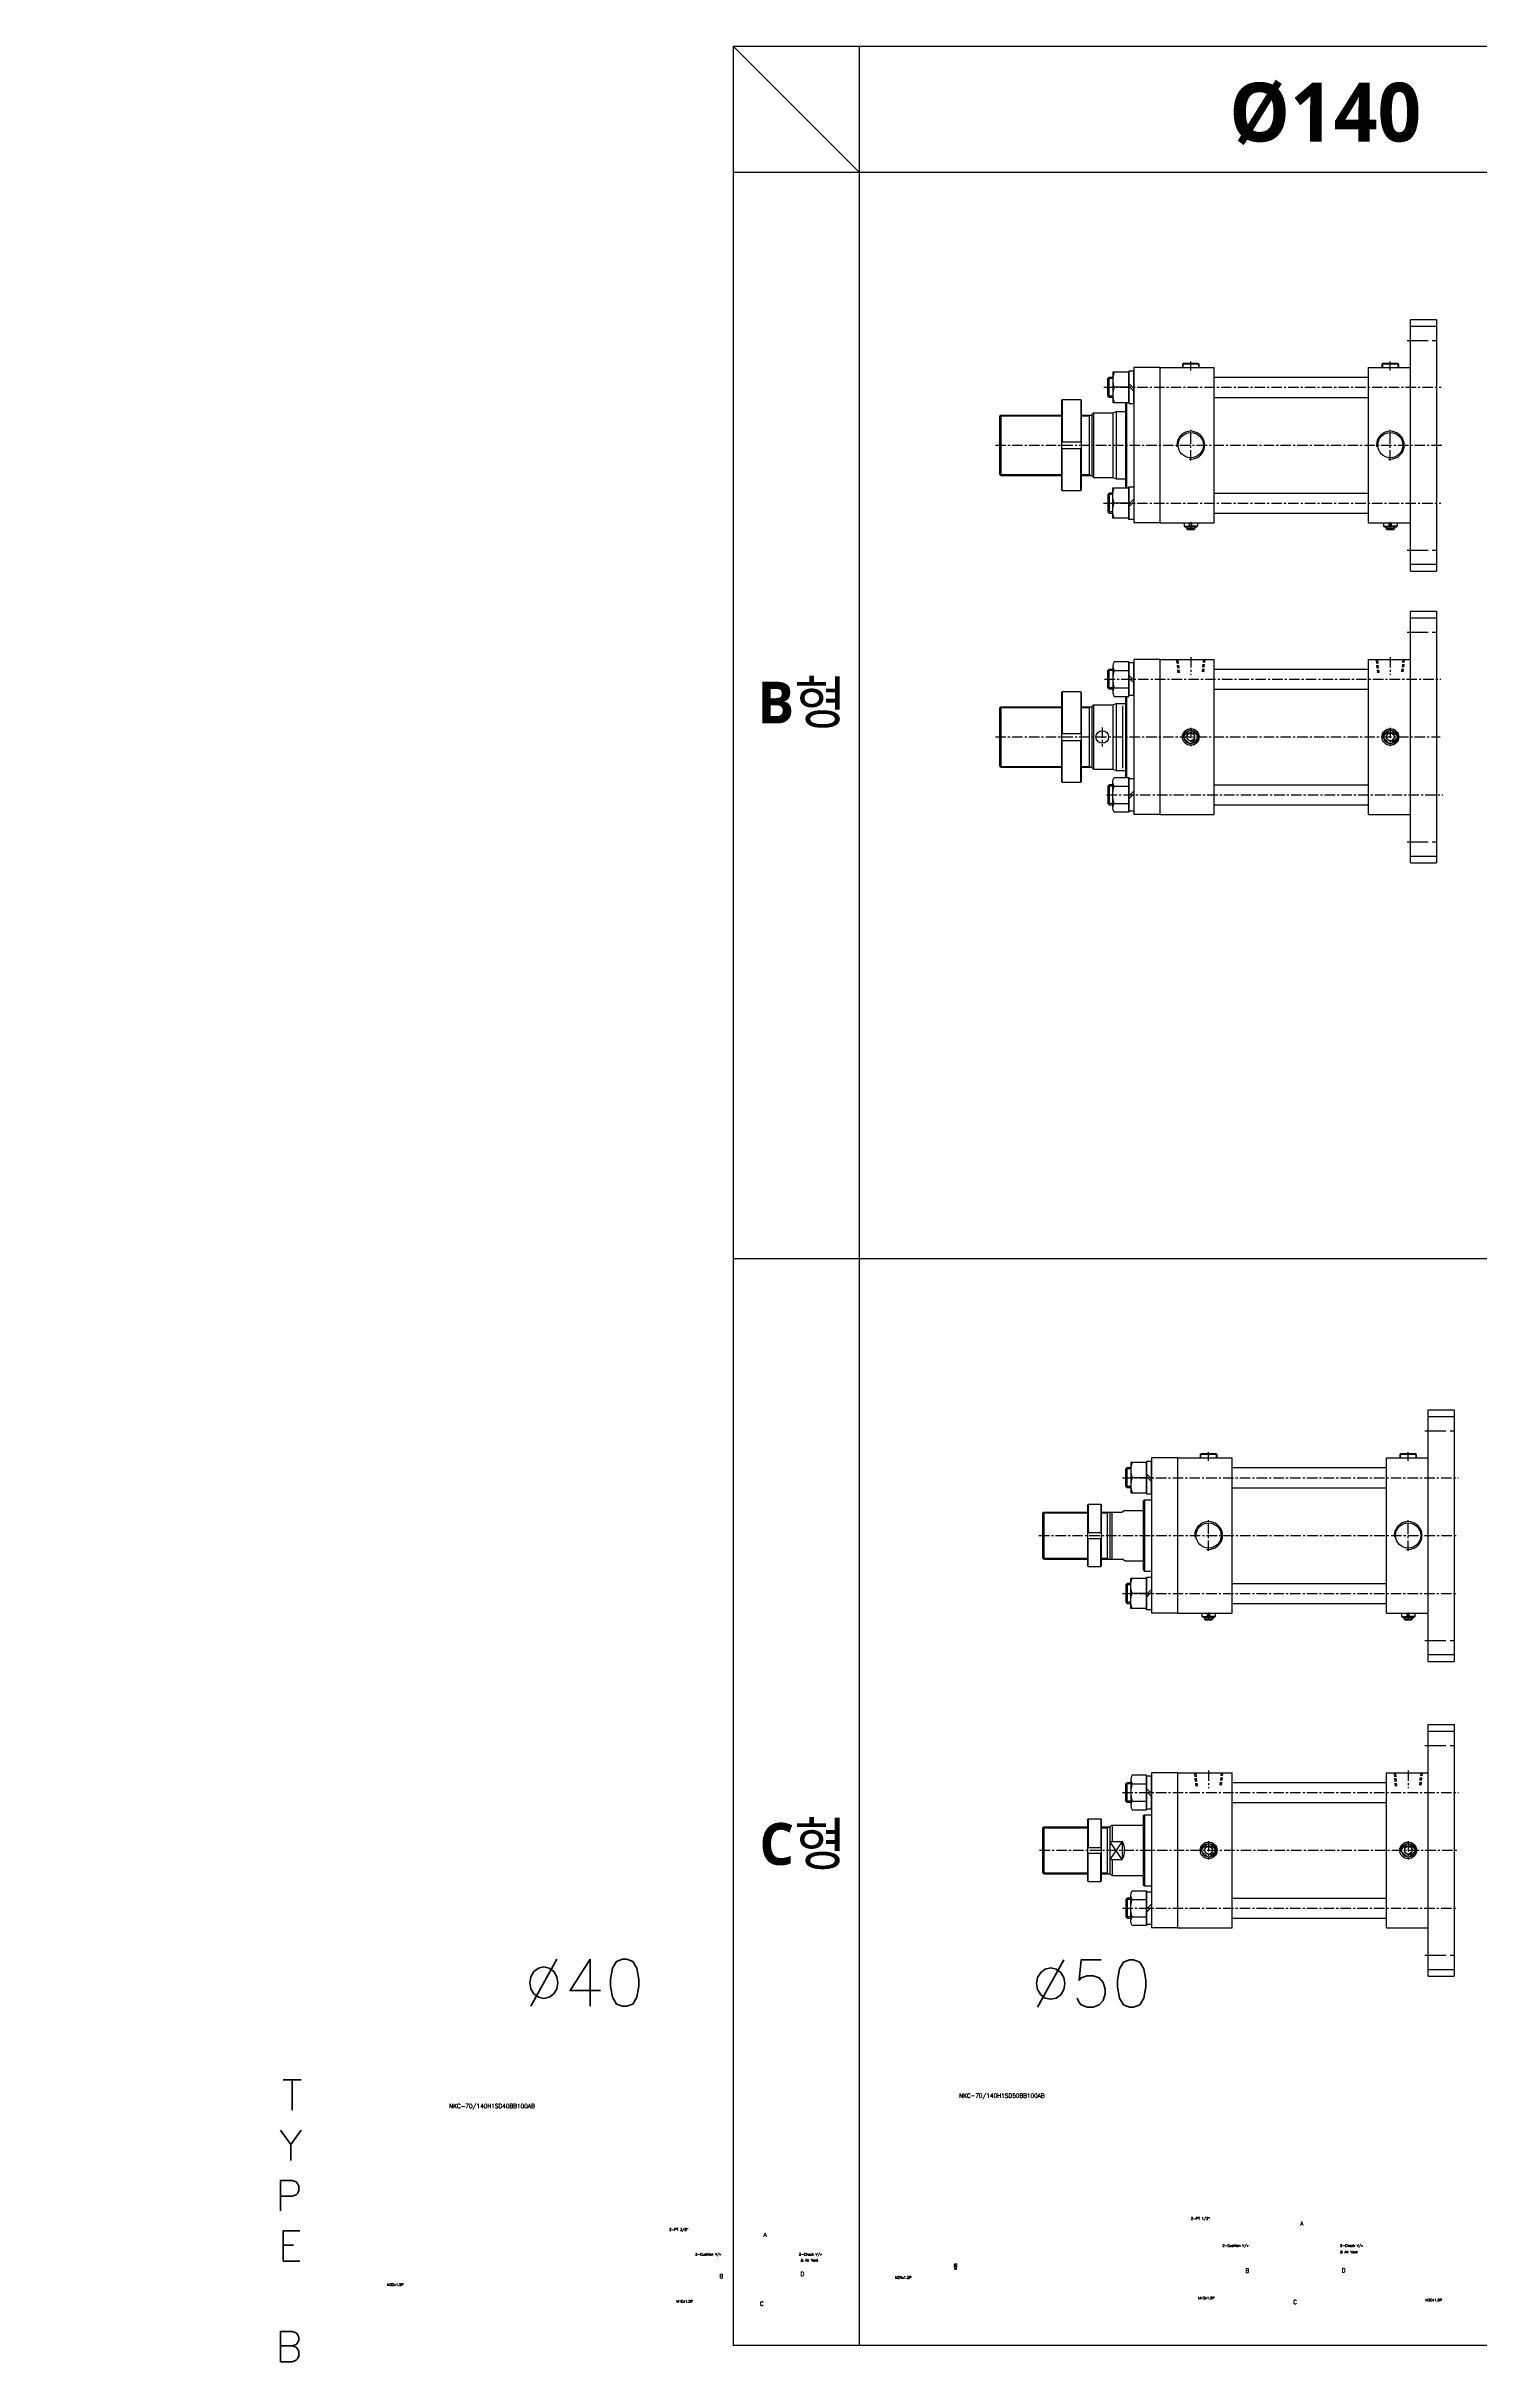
# Model space of a CAD drawing. Extents: x -819 to 29893, y -8942 to 9886.
# Drawn here: x -819 to 890, y -19 to 2741 of the extents above; entities that cross this region are included whole.
import ezdxf

# ---------------------------------------------------------------- set-up
doc = ezdxf.new("R2010")
doc.units = 0
doc.header["$LTSCALE"] = 10
doc.header["$MEASUREMENT"] = 0
for name, pattern in [('CENTER', [2, 1.25, -0.25, 0.25, -0.25]), ('CENTERX2', [4, 2.5, -0.5, 0.5, -0.5]), ('HIDDEN', [0.375, 0.25, -0.125])]:
    doc.linetypes.add(name, pattern=pattern)
doc.layers.get('0').update_dxf_attribs({"linetype": 'CONTINUOUS'})
doc.layers.get('DEFPOINTS').update_dxf_attribs({"linetype": 'CONTINUOUS'})
for name, color, linetype in [('CEN', 1, 'CENTERX2'), ('ML', 7, 'CONTINUOUS'), ('THIN', 3, 'CONTINUOUS')]:
    doc.layers.add(name, color=color, linetype=linetype)
doc.styles.add('GHS', font='romans', dxfattribs={"bigfont": 'ghs'})
doc.styles.add('문자', font='romans.shx')

msp = doc.modelspace()

# ---------------------------------------------------------------- linework, layer by layer
for p, q in [((0, 2741.3), (9013.8, 2741.3)), ((0, 2741.3), (0, 0)), ((150, 2591.3), (0, 2741.3)), ((150, 2741.3), (150, 0)), ((0, 2591.3), (9013.8, 2591.3)), ((9013.8, 1295.6), (0, 1295.6)), ((9013.8, 0), (0, 0))]:
    msp.add_line(p, q)
at = {"layer": 'CEN', "color": 1, "linetype": 'CENTER', "ltscale": 2}
for p, q in [((803.5, 2390.7), (842.5, 2390.7)), ((803.5, 2140.7), (842.5, 2140.7)), ((803.5, 2042.8), (842.5, 2042.8)), ((803.5, 1792.8), (842.5, 1792.8)), ((824.8, 1090.7), (863.8, 1090.7)), ((824.8, 840.7), (863.8, 840.7)), ((824.8, 715.4), (863.8, 715.4)), ((824.8, 465.4), (863.8, 465.4))]:
    msp.add_line(p, q, dxfattribs=at)
at = {"layer": 'CEN', "color": 1, "linetype": 'CENTER'}
msp.add_line((440, 1929.3), (440, 1906.3), dxfattribs=at)
at = {"layer": 'DEFPOINTS', "color": 0, "linetype": 'ByBlock'}
for p in [(838.5, 2067.8), (467.5, 1877.8), (859.8, 740.4)]:
    msp.add_point(p, dxfattribs=at)
at = {"layer": 'ML'}
for p, q in [((807.5, 2115.7), (807.5, 2415.7)), ((807.5, 2415.7), (838.5, 2415.7)), ((807.5, 2407.7), (838.5, 2407.7)), ((838.5, 2415.7), (838.5, 2115.7)), ((448.3, 2322.7), (448.3, 2346.7)), ((452.6, 2350.3), (452.6, 2319.1)), ((477.5, 2358.2), (477.5, 2173.2)), ((508.5, 2358.2), (477.5, 2358.2)), ((508.5, 2358.2), (508.5, 2173.2)), ((508.5, 2358.2), (573.5, 2358.2)), ((536.5, 2363.2), (535.5, 2362.2)), ((555.5, 2362.2), (535.5, 2362.2)), ((535.5, 2362.2), (535.5, 2358.2)), ((554.5, 2363.2), (536.5, 2363.2)), ((554.5, 2363.2), (555.5, 2362.2)), ((555.5, 2358.2), (555.5, 2362.2)), ((573.5, 2173.2), (573.5, 2358.2)), ((757.5, 2173.2), (757.5, 2358.2)), ((757.5, 2358.2), (807.5, 2358.2)), ((774.5, 2363.2), (773.5, 2362.2)), ((793.5, 2362.2), (773.5, 2362.2)), ((773.5, 2362.2), (773.5, 2358.2)), ((792.5, 2363.2), (774.5, 2363.2)), ((792.5, 2363.2), (793.5, 2362.2)), ((793.5, 2358.2), (793.5, 2362.2)), ((391.3, 2318.7), (392.3, 2319.7)), ((414.3, 2319.7), (392.3, 2319.7)), ((392.3, 2319.7), (392.3, 2269.7)), ((414.3, 2319.7), (414.3, 2269.7)), ((414.3, 2319.7), (415.3, 2318.7)), ((471.6, 2334.7), (454.2, 2334.7)), ((471.6, 2339.3), (477.5, 2333.4)), ((471.6, 2336), (477.5, 2330.1)), ((317.5, 2300.2), (319, 2301.7)), ((317.5, 2300.2), (317.5, 2231.2)), ((319, 2301.7), (319, 2229.7)), ((319, 2301.7), (391.3, 2301.7)), ((391.3, 2318.7), (391.3, 2212.7)), ((415.3, 2212.7), (415.3, 2318.7)), ((415.3, 2301.7), (427.5, 2301.7)), ((424.5, 2301.7), (424.5, 2229.7)), ((429.5, 2304.2), (427.5, 2302.2)), ((427.5, 2302.2), (427.5, 2229.2)), ((429.5, 2304.2), (452.5, 2304.2)), ((429.5, 2304.2), (429.5, 2227.2)), ((452.5, 2304.2), (456.5, 2305.7)), ((452.5, 2304.2), (452.5, 2227.2)), ((456.5, 2305.7), (456.5, 2225.7)), ((456.5, 2305.7), (467.5, 2305.7)), ((467.5, 2316.7), (467.5, 2214.7)), ((469, 2316.7), (469, 2214.7)), ((391.3, 2269.7), (415.3, 2269.7)), ((391.3, 2261.7), (415.3, 2261.7)), ((392.3, 2211.7), (392.3, 2261.7)), ((414.3, 2211.7), (414.3, 2261.7)), ((317.5, 2231.2), (319, 2229.7)), ((319, 2229.7), (391.3, 2229.7)), ((392.3, 2211.7), (391.3, 2212.7)), ((392.3, 2211.7), (414.3, 2211.7)), ((414.3, 2211.7), (415.3, 2212.7)), ((415.3, 2229.7), (427.5, 2229.7)), ((429.5, 2227.2), (427.5, 2229.2)), ((429.5, 2227.2), (452.5, 2227.2)), ((448.3, 2208.7), (448.3, 2184.7)), ((452.5, 2227.2), (456.5, 2225.7)), ((452.6, 2181.1), (452.6, 2212.3)), ((456.5, 2225.7), (467.5, 2225.7)), ((471.6, 2196.7), (454.2, 2196.7)), ((471.6, 2195.4), (477.5, 2201.3)), ((471.6, 2192.1), (477.5, 2198)), ((508.5, 2173.2), (477.5, 2173.2)), ((508.5, 2173.2), (573.5, 2173.2)), ((537.5, 2173.2), (537.5, 2169.2)), ((537.5, 2169.2), (544.2, 2169.2)), ((538.5, 2168.2), (537.5, 2169.2)), ((538.5, 2168.2), (552.5, 2168.2)), ((540.5, 2168.2), (540.5, 2166.2)), ((540.5, 2166.2), (550.5, 2166.2)), ((541.5, 2165.2), (540.5, 2166.2)), ((541.5, 2165.2), (549.5, 2165.2)), ((544.2, 2168.2), (544.2, 2173.2)), ((546.8, 2168.2), (546.8, 2173.2)), ((553.5, 2169.2), (546.8, 2169.2)), ((549.5, 2165.2), (550.5, 2166.2)), ((550.5, 2168.2), (550.5, 2166.2)), ((552.5, 2168.2), (553.5, 2169.2)), ((553.5, 2173.2), (553.5, 2169.2)), ((757.5, 2173.2), (807.5, 2173.2)), ((775.5, 2173.2), (775.5, 2169.2)), ((775.5, 2169.2), (782.2, 2169.2)), ((776.5, 2168.2), (775.5, 2169.2)), ((776.5, 2168.2), (790.5, 2168.2)), ((778.5, 2168.2), (778.5, 2166.2)), ((778.5, 2166.2), (788.5, 2166.2)), ((779.5, 2165.2), (778.5, 2166.2)), ((779.5, 2165.2), (787.5, 2165.2)), ((782.2, 2168.2), (782.2, 2173.2)), ((784.8, 2168.2), (784.8, 2173.2)), ((791.5, 2169.2), (784.8, 2169.2)), ((787.5, 2165.2), (788.5, 2166.2)), ((788.5, 2168.2), (788.5, 2166.2)), ((790.5, 2168.2), (791.5, 2169.2)), ((791.5, 2173.2), (791.5, 2169.2)), ((807.5, 2123.7), (838.5, 2123.7)), ((807.5, 2115.7), (838.5, 2115.7)), ((807.5, 1767.8), (807.5, 2067.8)), ((807.5, 2067.8), (838.5, 2067.8)), ((807.5, 2059.8), (838.5, 2059.8)), ((838.5, 2067.8), (838.5, 1767.8)), ((448.3, 1974.8), (448.3, 1998.8)), ((452.6, 2002.4), (452.6, 1971.2)), ((454.2, 1997.2), (471.6, 1997.2)), ((471.6, 1991.4), (477.5, 1985.5)), ((471.6, 1988.1), (477.5, 1982.2)), ((508.5, 2010.3), (477.5, 2010.3)), ((477.5, 2010.3), (477.5, 1825.3)), ((508.5, 2010.3), (508.5, 1825.3)), ((508.5, 2010.3), (573.5, 2010.3)), ((573.5, 1825.3), (573.5, 2010.3)), ((757.5, 1825.3), (757.5, 2010.3)), ((757.5, 2010.3), (807.5, 2010.3)), ((391.3, 1970.8), (392.3, 1971.8)), ((391.3, 1970.8), (391.3, 1864.8)), ((392.3, 1971.8), (392.3, 1921.8)), ((414.3, 1971.8), (392.3, 1971.8)), ((414.3, 1971.8), (414.3, 1921.8)), ((414.3, 1971.8), (415.3, 1970.8)), ((415.3, 1864.8), (415.3, 1970.8)), ((454.2, 1976.4), (471.6, 1976.4)), ((467.5, 1966), (467.5, 1869.6)), ((469, 1966), (469, 1869.6)), ((317.5, 1952.3), (319, 1953.8)), ((317.5, 1952.3), (317.5, 1883.3)), ((319, 1953.8), (391.3, 1953.8)), ((319, 1953.8), (319, 1881.8)), ((415.3, 1953.8), (427.5, 1953.8)), ((424.5, 1953.8), (424.5, 1881.8)), ((429.5, 1956.3), (427.5, 1954.3)), ((427.5, 1954.3), (427.5, 1881.3)), ((429.5, 1956.3), (429.5, 1879.3)), ((429.5, 1956.3), (452.5, 1956.3)), ((452.5, 1956.3), (456.5, 1957.8)), ((452.5, 1956.3), (452.5, 1879.3)), ((456.5, 1957.8), (456.5, 1877.8)), ((456.5, 1957.8), (467.5, 1957.8)), ((391.3, 1921.8), (415.3, 1921.8)), ((391.3, 1913.8), (415.3, 1913.8)), ((392.3, 1863.8), (392.3, 1913.8)), ((414.3, 1863.8), (414.3, 1913.8)), ((544.2, 1925.7), (537.6, 1919.1)), ((537.6, 1916.5), (544.2, 1909.9)), ((546.8, 1925.7), (553.4, 1919.1)), ((553.4, 1916.5), (546.8, 1909.9)), ((782.2, 1925.7), (775.6, 1919.1)), ((775.6, 1916.5), (782.2, 1909.9)), ((784.8, 1925.7), (791.4, 1919.1)), ((791.4, 1916.5), (784.8, 1909.9)), ((317.5, 1883.3), (319, 1881.8)), ((319, 1881.8), (391.3, 1881.8)), ((415.3, 1881.8), (427.5, 1881.8)), ((429.5, 1879.3), (427.5, 1881.3)), ((429.5, 1879.3), (452.5, 1879.3)), ((452.5, 1879.3), (456.5, 1877.8)), ((456.5, 1877.8), (467.5, 1877.8)), ((392.3, 1863.8), (391.3, 1864.8)), ((392.3, 1863.8), (414.3, 1863.8)), ((414.3, 1863.8), (415.3, 1864.8)), ((448.3, 1860.8), (448.3, 1836.8)), ((452.6, 1833.2), (452.6, 1864.4)), ((454.2, 1859.2), (471.6, 1859.2)), ((471.6, 1847.5), (477.5, 1853.4)), ((471.6, 1844.2), (477.5, 1850.1)), ((454.2, 1838.4), (471.6, 1838.4)), ((508.5, 1825.3), (477.5, 1825.3)), ((508.5, 1825.3), (573.5, 1825.3)), ((757.5, 1825.3), (807.5, 1825.3)), ((807.5, 1775.8), (838.5, 1775.8)), ((807.5, 1767.8), (838.5, 1767.8)), ((828.8, 815.7), (828.8, 1115.7)), ((828.8, 1115.7), (859.8, 1115.7)), ((828.8, 1107.7), (859.8, 1107.7)), ((859.8, 1115.7), (859.8, 815.7)), ((473.9, 1050.3), (473.9, 1019.1)), ((498.8, 1058.2), (498.8, 873.2)), ((529.8, 1058.2), (498.8, 1058.2)), ((529.8, 1058.2), (529.8, 873.2)), ((529.8, 1058.2), (594.8, 1058.2)), ((557.8, 1063.2), (556.8, 1062.2)), ((576.8, 1062.2), (556.8, 1062.2)), ((556.8, 1062.2), (556.8, 1058.2)), ((575.8, 1063.2), (557.8, 1063.2)), ((575.8, 1063.2), (576.8, 1062.2)), ((576.8, 1058.2), (576.8, 1062.2)), ((594.8, 873.2), (594.8, 1058.2)), ((778.8, 873.2), (778.8, 1058.2)), ((778.8, 1058.2), (828.8, 1058.2)), ((795.8, 1063.2), (794.8, 1062.2)), ((814.8, 1062.2), (794.8, 1062.2)), ((794.8, 1062.2), (794.8, 1058.2)), ((813.8, 1063.2), (795.8, 1063.2)), ((813.8, 1063.2), (814.8, 1062.2)), ((814.8, 1058.2), (814.8, 1062.2)), ((469.6, 1022.7), (469.6, 1046.7)), ((492.9, 1034.7), (475.5, 1034.7)), ((492.9, 1039.3), (498.8, 1033.4)), ((492.9, 1036), (498.8, 1030.1)), ((422.2, 1001.7), (423.2, 1002.7)), ((422.2, 1001.7), (422.2, 929.7)), ((423.2, 1002.7), (423.2, 969.2)), ((438.2, 1002.7), (423.2, 1002.7)), ((438.2, 1002.7), (438.2, 969.2)), ((438.2, 1002.7), (439.2, 1001.7)), ((439.2, 929.7), (439.2, 1001.7)), ((466.8, 995.7), (463.8, 993.7)), ((488.8, 1006.7), (490.3, 1008.2)), ((488.8, 1006.7), (488.8, 924.7)), ((490.3, 1008.2), (490.3, 923.2)), ((368.8, 992.2), (370.3, 993.7)), ((368.8, 992.2), (368.8, 939.2)), ((370.3, 993.7), (370.3, 937.7)), ((422.2, 969.2), (439.2, 969.2)), ((445.8, 993.7), (445.8, 937.7)), ((448.8, 993.7), (448.8, 937.7)), ((451.8, 937.7), (451.8, 993.7)), ((368.8, 939.2), (370.3, 937.7)), ((422.2, 962.2), (439.2, 962.2)), ((423.2, 928.7), (423.2, 962.2)), ((438.2, 928.7), (438.2, 962.2)), ((422.2, 929.7), (423.2, 928.7)), ((423.2, 928.7), (438.2, 928.7)), ((438.2, 928.7), (439.2, 929.7)), ((466.8, 935.7), (463.8, 937.7)), ((473.9, 881.1), (473.9, 912.3)), ((488.8, 924.7), (490.3, 923.2)), ((469.6, 908.7), (469.6, 884.7)), ((492.9, 896.7), (475.5, 896.7)), ((492.9, 895.4), (498.8, 901.3)), ((492.9, 892.1), (498.8, 898)), ((529.8, 873.2), (498.8, 873.2)), ((529.8, 873.2), (594.8, 873.2)), ((558.8, 873.2), (558.8, 869.2)), ((558.8, 869.2), (565.5, 869.2)), ((559.8, 868.2), (558.8, 869.2)), ((559.8, 868.2), (573.8, 868.2)), ((561.8, 868.2), (561.8, 866.2)), ((561.8, 866.2), (571.8, 866.2)), ((562.8, 865.2), (561.8, 866.2)), ((562.8, 865.2), (570.8, 865.2)), ((565.5, 868.2), (565.5, 873.2)), ((568.1, 868.2), (568.1, 873.2)), ((574.8, 869.2), (568.1, 869.2)), ((570.8, 865.2), (571.8, 866.2)), ((571.8, 868.2), (571.8, 866.2)), ((573.8, 868.2), (574.8, 869.2)), ((574.8, 873.2), (574.8, 869.2)), ((778.8, 873.2), (828.8, 873.2)), ((796.8, 873.2), (796.8, 869.2)), ((796.8, 869.2), (803.5, 869.2)), ((797.8, 868.2), (796.8, 869.2)), ((797.8, 868.2), (811.8, 868.2)), ((799.8, 868.2), (799.8, 866.2)), ((799.8, 866.2), (809.8, 866.2)), ((800.8, 865.2), (799.8, 866.2)), ((800.8, 865.2), (808.8, 865.2)), ((803.5, 868.2), (803.5, 873.2)), ((806.1, 868.2), (806.1, 873.2)), ((812.8, 869.2), (806.1, 869.2)), ((808.8, 865.2), (809.8, 866.2)), ((809.8, 868.2), (809.8, 866.2)), ((811.8, 868.2), (812.8, 869.2)), ((812.8, 873.2), (812.8, 869.2)), ((828.8, 823.7), (859.8, 823.7)), ((828.8, 815.7), (859.8, 815.7)), ((828.8, 440.4), (828.8, 740.4)), ((828.8, 740.4), (859.8, 740.4)), ((828.8, 732.4), (859.8, 732.4)), ((859.8, 740.4), (859.8, 440.4)), ((469.6, 647.4), (469.6, 671.4)), ((473.9, 674.9), (473.9, 643.8)), ((475.5, 669.8), (492.9, 669.8)), ((492.9, 664), (498.8, 658.1)), ((529.8, 682.9), (498.8, 682.9)), ((498.8, 682.9), (498.8, 497.9)), ((529.8, 682.9), (529.8, 497.9)), ((529.8, 682.9), (594.8, 682.9)), ((594.8, 497.9), (594.8, 682.9)), ((778.8, 497.9), (778.8, 682.9)), ((778.8, 682.9), (828.8, 682.9)), ((475.5, 649), (492.9, 649)), ((492.9, 660.6), (498.8, 654.7)), ((368.8, 616.9), (370.3, 618.4)), ((368.8, 616.9), (368.8, 563.9)), ((370.3, 618.4), (370.3, 562.4)), ((422.2, 626.4), (423.2, 627.4)), ((422.2, 626.4), (422.2, 554.4)), ((438.2, 627.4), (423.2, 627.4)), ((423.2, 627.4), (423.2, 593.9)), ((438.2, 627.4), (439.2, 626.4)), ((438.2, 627.4), (438.2, 593.9)), ((439.2, 554.4), (439.2, 626.4)), ((445.8, 618.4), (445.8, 562.4)), ((451.8, 620.4), (448.8, 618.6)), ((448.8, 618.6), (448.8, 562.1)), ((451.8, 620.4), (451.8, 601.1)), ((488.8, 631.4), (490.3, 632.9)), ((488.8, 631.4), (488.8, 549.4)), ((490.3, 632.9), (490.3, 547.9)), ((422.2, 593.9), (439.2, 593.9)), ((422.2, 586.9), (439.2, 586.9)), ((423.2, 553.4), (423.2, 586.9)), ((438.2, 553.4), (438.2, 586.9)), ((448.8, 601.1), (463.8, 601.1)), ((463.8, 601.1), (463.8, 579.6)), ((565.5, 598.3), (558.9, 591.7)), ((558.9, 589.1), (565.5, 582.5)), ((568.1, 598.3), (574.7, 591.7)), ((574.7, 589.1), (568.1, 582.5)), ((803.5, 598.3), (796.9, 591.7)), ((796.9, 589.1), (803.5, 582.5)), ((806.1, 598.3), (812.7, 591.7)), ((812.7, 589.1), (806.1, 582.5)), ((368.8, 563.9), (370.3, 562.4)), ((422.2, 554.4), (423.2, 553.4)), ((423.2, 553.4), (438.2, 553.4)), ((438.2, 553.4), (439.2, 554.4)), ((448.8, 579.6), (463.8, 579.6)), ((451.8, 560.4), (448.8, 562.1)), ((451.8, 579.6), (451.8, 560.4)), ((469.6, 533.4), (469.6, 509.4)), ((473.9, 505.8), (473.9, 536.9)), ((475.5, 531.8), (492.9, 531.8)), ((488.8, 549.4), (490.3, 547.9)), ((492.9, 520.1), (498.8, 526)), ((475.5, 511), (492.9, 511)), ((492.9, 516.7), (498.8, 522.6)), ((529.8, 497.9), (498.8, 497.9)), ((529.8, 497.9), (594.8, 497.9)), ((778.8, 497.9), (828.8, 497.9)), ((828.8, 448.4), (859.8, 448.4)), ((828.8, 440.4), (859.8, 440.4))]:
    msp.add_line(p, q, dxfattribs=at)
at = {"layer": 'ML', "color": 2}
for p, q in [((536, 2362.7), (536, 2358.2)), ((555, 2358.2), (555, 2362.7)), ((774, 2362.7), (774, 2358.2)), ((793, 2358.2), (793, 2362.7)), ((318, 2300.7), (391.3, 2300.7)), ((415.3, 2300.7), (424.5, 2300.7)), ((424.5, 2300.7), (426.3, 2301.7)), ((318, 2230.7), (391.3, 2230.7)), ((415.3, 2230.7), (424.5, 2230.7)), ((424.5, 2230.7), (426.3, 2229.7)), ((541, 2168.2), (541, 2165.7)), ((550, 2168.2), (550, 2165.7)), ((779, 2168.2), (779, 2165.7)), ((788, 2168.2), (788, 2165.7)), ((318, 1952.8), (391.3, 1952.8)), ((415.3, 1952.8), (424.5, 1952.8)), ((424.5, 1952.8), (426.3, 1953.8)), ((464.3, 1954.8), (464.3, 1880.8)), ((318, 1882.8), (391.3, 1882.8)), ((415.3, 1882.8), (424.5, 1882.8)), ((424.5, 1882.8), (426.3, 1881.8)), ((557.3, 1062.7), (557.3, 1058.2)), ((576.3, 1058.2), (576.3, 1062.7)), ((795.3, 1062.7), (795.3, 1058.2)), ((814.3, 1058.2), (814.3, 1062.7)), ((445.8, 992.7), (447.6, 993.7)), ((445.8, 938.7), (447.6, 937.7)), ((562.3, 868.2), (562.3, 865.7)), ((571.3, 868.2), (571.3, 865.7)), ((800.3, 868.2), (800.3, 865.7)), ((809.3, 868.2), (809.3, 865.7)), ((445.8, 617.4), (447.6, 618.4)), ((463.8, 601.1), (448.8, 579.6)), ((463.8, 579.6), (448.8, 601.1)), ((445.8, 563.4), (447.6, 562.4))]:
    msp.add_line(p, q, dxfattribs=at)
at = {"layer": 'ML', "color": 1, "linetype": 'CENTER'}
for p, q in [((545.5, 2354.9), (545.5, 2365.3)), ((783.5, 2354.9), (783.5, 2365.3)), ((441.7, 2334.7), (844.1, 2334.7)), ((312.5, 2265.7), (845.6, 2265.7)), ((545.5, 2247.4), (545.5, 2284)), ((783.5, 2247.4), (783.5, 2284)), ((441.6, 2196.7), (843.8, 2196.7)), ((545.5, 2174), (545.5, 2164.5)), ((783.5, 2174), (783.5, 2164.5)), ((545.5, 2013), (545.5, 1991.8)), ((783.5, 2013), (783.5, 1991.8)), ((442.7, 1986.8), (843.6, 1986.8)), ((312.5, 1917.8), (843, 1917.8)), ((545.5, 1928.8), (545.5, 1906.8)), ((783.5, 1928.8), (783.5, 1906.8)), ((445.1, 1848.8), (846.3, 1848.8)), ((566.8, 1054.9), (566.8, 1065.3)), ((804.8, 1054.9), (804.8, 1065.3)), ((464, 1034.7), (864.9, 1034.7)), ((566.8, 947.4), (566.8, 984)), ((804.8, 947.4), (804.8, 984)), ((364.4, 965.7), (862.8, 965.7)), ((464, 896.7), (863.9, 896.7)), ((566.8, 874), (566.8, 864.5)), ((804.8, 874), (804.8, 864.5)), ((566.8, 685.6), (566.8, 664.3)), ((804.8, 685.6), (804.8, 664.3)), ((464, 659.4), (864.9, 659.4)), ((365.2, 590.4), (864.5, 590.4)), ((566.8, 601.4), (566.8, 579.4)), ((804.8, 601.4), (804.8, 579.4)), ((464, 521.4), (863.9, 521.4))]:
    msp.add_line(p, q, dxfattribs=at)
at = {"layer": 'ML', "color": 7, "linetype": 'Continuous'}
for p, q in [((573.5, 2346.7), (757.5, 2346.7)), ((573.5, 2322.7), (757.5, 2322.7)), ((573.5, 2208.7), (757.5, 2208.7)), ((573.5, 2184.7), (757.5, 2184.7)), ((573.5, 1998.8), (757.5, 1998.8)), ((573.5, 1974.8), (757.5, 1974.8)), ((573.5, 1860.8), (757.5, 1860.8)), ((573.5, 1836.8), (757.5, 1836.8)), ((594.8, 1046.7), (778.8, 1046.7)), ((594.8, 1022.7), (778.8, 1022.7)), ((466.8, 995.7), (488.8, 995.7)), ((490.3, 1008.2), (498.8, 1008.2)), ((370.3, 993.7), (422.2, 993.7)), ((439.2, 993.7), (448.8, 993.7)), ((448.8, 993.7), (463.8, 993.7)), ((370.3, 937.7), (422.2, 937.7)), ((439.2, 937.7), (448.8, 937.7)), ((448.8, 937.7), (463.8, 937.7)), ((466.8, 935.7), (488.8, 935.7)), ((490.3, 923.2), (498.8, 923.2)), ((594.8, 908.7), (778.8, 908.7)), ((594.8, 884.7), (778.8, 884.7)), ((594.8, 671.4), (778.8, 671.4)), ((594.8, 647.4), (778.8, 647.4)), ((370.3, 618.4), (422.2, 618.4)), ((439.2, 618.4), (448.8, 618.4)), ((451.8, 620.4), (488.8, 620.4)), ((490.3, 632.9), (498.8, 632.9)), ((370.3, 562.4), (422.2, 562.4)), ((439.2, 562.4), (448.8, 562.4)), ((451.8, 560.4), (488.8, 560.4)), ((490.3, 547.9), (498.8, 547.9)), ((594.8, 533.4), (778.8, 533.4)), ((594.8, 509.4), (778.8, 509.4))]:
    msp.add_line(p, q, dxfattribs=at)
at = {"layer": 'ML', "color": 6, "linetype": 'HIDDEN', "ltscale": 1.5}
for p, q in [((530.5, 1994.3), (528.9, 2010.3)), ((532.1, 1994.3), (530.5, 2010.3)), ((560.5, 2010.3), (558.9, 1994.3)), ((562.1, 2010.3), (560.5, 1994.3)), ((768.5, 1994.3), (766.9, 2010.3)), ((770.1, 1994.3), (768.5, 2010.3)), ((798.5, 2010.3), (796.9, 1994.3)), ((800.1, 2010.3), (798.5, 1994.3)), ((551.8, 666.9), (550.2, 682.9)), ((553.4, 666.9), (551.8, 682.9)), ((581.8, 682.9), (580.2, 666.9)), ((583.4, 682.9), (581.8, 666.9)), ((789.8, 666.9), (788.2, 682.9)), ((791.4, 666.9), (789.8, 682.9)), ((819.8, 682.9), (818.2, 666.9)), ((821.4, 682.9), (819.8, 666.9))]:
    msp.add_line(p, q, dxfattribs=at)
at = {"layer": 'ML', "color": 2, "linetype": 'Continuous'}
for p, q in [((369.3, 992.7), (422.2, 992.7)), ((439.2, 992.7), (445.8, 992.7)), ((369.3, 938.7), (422.2, 938.7)), ((439.2, 938.7), (445.8, 938.7)), ((369.3, 617.4), (422.2, 617.4)), ((439.2, 617.4), (445.8, 617.4)), ((369.3, 563.4), (422.2, 563.4)), ((439.2, 563.4), (445.8, 563.4))]:
    msp.add_line(p, q, dxfattribs=at)
at = {"layer": 'ML'}
for points in [[(452.6, 2322.7), (448.3, 2322.7), (446.6, 2324.3), (446.6, 2345.1), (448.3, 2346.7), (452.6, 2346.7)], [(477.5, 2315.3), (477.5, 2354), (471.6, 2354), (471.6, 2315.3), (477.5, 2315.3)], [(452.6, 2208.7), (448.3, 2208.7), (446.6, 2207.1), (446.6, 2186.3), (448.3, 2184.7), (452.6, 2184.7)], [(477.5, 2216), (477.5, 2177.3), (471.6, 2177.3), (471.6, 2216), (477.5, 2216)], [(452.6, 1974.8), (448.3, 1974.8), (446.6, 1976.4), (446.6, 1997.2), (448.3, 1998.8), (452.6, 1998.8)], [(477.5, 1967.5), (477.5, 2006.2), (471.6, 2006.2), (471.6, 1967.5), (477.5, 1967.5)], [(452.6, 1860.8), (448.3, 1860.8), (446.6, 1859.2), (446.6, 1838.4), (448.3, 1836.8), (452.6, 1836.8)], [(477.5, 1868.2), (477.5, 1829.5), (471.6, 1829.5), (471.6, 1868.2), (477.5, 1868.2)], [(498.8, 1015.3), (498.8, 1054), (492.9, 1054), (492.9, 1015.3), (498.8, 1015.3)], [(473.9, 1022.7), (469.6, 1022.7), (467.9, 1024.3), (467.9, 1045.1), (469.6, 1046.7), (473.9, 1046.7)], [(498.8, 916), (498.8, 877.3), (492.9, 877.3), (492.9, 916), (498.8, 916)], [(473.9, 908.7), (469.6, 908.7), (467.9, 907.1), (467.9, 886.3), (469.6, 884.7), (473.9, 884.7)], [(473.9, 647.4), (469.6, 647.4), (467.9, 649), (467.9, 669.7), (469.6, 671.4), (473.9, 671.4)], [(498.8, 640), (498.8, 678.7), (492.9, 678.7), (492.9, 640), (498.8, 640)], [(473.9, 533.4), (469.6, 533.4), (467.9, 531.7), (467.9, 511), (469.6, 509.4), (473.9, 509.4)], [(498.8, 540.7), (498.8, 502), (492.9, 502), (492.9, 540.7), (498.8, 540.7)]]:
    msp.add_lwpolyline(points, dxfattribs=at)
for points in [[(471.6, 2352.7), (452.6, 2352.7), (452.6, 2316.7), (471.6, 2316.7)], [(471.6, 2178.7), (452.6, 2178.7), (452.6, 2214.7), (471.6, 2214.7)], [(492.9, 1052.7), (473.9, 1052.7), (473.9, 1016.7), (492.9, 1016.7)], [(492.9, 878.7), (473.9, 878.7), (473.9, 914.7), (492.9, 914.7)]]:
    msp.add_lwpolyline(points, close=True, dxfattribs=at)
for points in [[(454.2, 2352.7, 0.178633), (454.2, 2334.7, 0.178633), (454.2, 2316.7)], [(454.2, 2178.7, -0.178633), (454.2, 2196.7, -0.178633), (454.2, 2214.7)], [(471.6, 2007.6), (454.2, 2007.6, 0.309401), (454.2, 1997.2, 0.154701), (454.2, 1976.4, 0.309401), (454.2, 1966), (471.6, 1966), (471.6, 2007.6)], [(471.6, 1828), (454.2, 1828, -0.309401), (454.2, 1838.4, -0.154701), (454.2, 1859.2, -0.309401), (454.2, 1869.6), (471.6, 1869.6), (471.6, 1828)], [(475.5, 1052.7, 0.178633), (475.5, 1034.7, 0.178633), (475.5, 1016.7)], [(475.5, 878.7, -0.178633), (475.5, 896.7, -0.178633), (475.5, 914.7)], [(492.9, 680.1), (475.5, 680.1, 0.309401), (475.5, 669.8, 0.154701), (475.5, 649, 0.309401), (475.5, 638.6), (492.9, 638.6), (492.9, 680.1)], [(492.9, 500.6), (475.5, 500.6, -0.309401), (475.5, 511, -0.154701), (475.5, 531.8, -0.309401), (475.5, 542.1), (492.9, 542.1), (492.9, 500.6)]]:
    msp.add_lwpolyline(points, format="xyb", dxfattribs=at)
for centre, radius in [((545.5, 2265.7), 15), ((783.5, 2265.7), 15), ((440, 1917.8), 7.5), ((545.5, 1917.8), 10), ((545.5, 1917.8), 8), ((545.5, 1917.8), 4.5), ((783.5, 1917.8), 10), ((783.5, 1917.8), 8), ((783.5, 1917.8), 4.5), ((566.8, 965.7), 15), ((804.8, 965.7), 15), ((566.8, 590.4), 10), ((566.8, 590.4), 8), ((566.8, 590.4), 4.5), ((804.8, 590.4), 10), ((804.8, 590.4), 8), ((804.8, 590.4), 4.5)]:
    msp.add_circle(centre, radius, dxfattribs=at)
at = {"layer": 'ML', "color": 2}
for centre, radius, start, end in [((545.5, 2265.7), 16.6, 262.807, 186.1554), ((783.5, 2265.7), 16.6, 262.807, 186.1554), ((545.5, 1917.8), 9.5, 261.4114, 188.1478), ((545.5, 1917.8), 5, 257.904, 186.2569), ((783.5, 1917.8), 9.5, 261.4114, 188.1478), ((783.5, 1917.8), 5, 257.904, 186.2569), ((566.8, 965.7), 16.6, 262.807, 186.1554), ((804.8, 965.7), 16.6, 262.807, 186.1554), ((566.8, 590.4), 9.5, 261.4114, 188.1478), ((566.8, 590.4), 5, 257.904, 186.2569), ((804.8, 590.4), 9.5, 261.4114, 188.1478), ((804.8, 590.4), 5, 257.904, 186.2569)]:
    msp.add_arc(centre, radius, start, end, dxfattribs=at)
at = {"layer": 'ML'}
msp.add_arc((446, 590.4), 20.8, 328.8704, 31.1296, dxfattribs=at)
at = {"layer": 'THIN', "color": 2}
for p, q in [((452.6, 2345.1), (446.6, 2345.1)), ((452.6, 2324.3), (446.6, 2324.3)), ((452.6, 2207.1), (446.6, 2207.1)), ((452.6, 2186.3), (446.6, 2186.3)), ((452.6, 1997.2), (446.6, 1997.2)), ((452.6, 1976.4), (446.6, 1976.4)), ((452.6, 1859.2), (446.6, 1859.2)), ((452.6, 1838.4), (446.6, 1838.4)), ((473.9, 1045.1), (467.9, 1045.1)), ((473.9, 1024.3), (467.9, 1024.3)), ((473.9, 907.1), (467.9, 907.1)), ((473.9, 886.3), (467.9, 886.3)), ((473.9, 669.7), (467.9, 669.7)), ((473.9, 649), (467.9, 649)), ((473.9, 531.7), (467.9, 531.7)), ((473.9, 511), (467.9, 511))]:
    msp.add_line(p, q, dxfattribs=at)

# ---------------------------------------------------------------- texts
at = {"attachment_point": 1, "style": '문자'}
for s, width, gutter_width, insert, char_height in [('{\\fMalgun Gothic|b1|i0|c129|p50;%%C140}', 124.533, 16, (591.4, 2697.8), 70), ('{\\fMalgun Gothic|b1|i0|c129|p50;B형}', 655.383, 160, (28.8, 1983.9), 50), ('{\\fMalgun Gothic|b1|i0|c129|p50;C형}', 655.383, 160, (31, 623), 50)]:
    msp.add_mtext_dynamic_manual_height_columns(s, width=width, gutter_width=gutter_width, heights=[0], dxfattribs=dict(at, insert=insert, char_height=char_height))
at = {"layer": 'ML', "color": 7, "style": 'GHS'}
for s, p in [('%%C40', (-250.1, 404.4)), ('%%C50', (354.4, 403.4))]:
    msp.add_text(s, height=56.25, dxfattribs=at).set_placement(p)
at = {"layer": 'ML', "color": 4, "style": 'GHS'}
for s, p in [('NKC-70/140H1SD40BB100AB', (-338.8, 283)), ('NKC-70/140H1SD50BB100AB', (269.3, 295.4))]:
    msp.add_text(s, height=5, dxfattribs=at).set_placement(p)
at = {"layer": 'ML', "style": 'GHS'}
for s, p in [('A', (676, 143)), ('A', (35.9, 129.5)), ('B', (-16.6, 80.2)), ('D', (80.2, 82.7)), ('B', (610.6, 86.8)), ('D', (725.5, 87.2)), ('C', (31.6, 47.4)), ('C', (667.7, 49.4))]:
    msp.add_text(s, height=5, dxfattribs=at).set_placement(p)
at = {"layer": 'ML', "color": 2, "style": 'GHS'}
for p in [(554.4, 55.2), (-67.8, 51.2)]:
    msp.add_text('M10x1.5P', height=3, dxfattribs=at).set_placement(p)
at = {"layer": 'ML', "color": 7, "insert": (-513.7, -19.3), "char_height": 36, "width": 1336.238, "attachment_point": 9, "style": 'GHS'}
msp.add_mtext('\\pi-9,l9,t9;T\\P\\pi0,l0,tz;Y\\P\\pi-9,l9,t9;P\\PE\\P\\PB', dxfattribs=at)
at = {"layer": 'ML', "color": 2, "char_height": 3, "style": 'GHS'}
for s, insert, attachment_point in [('2-PT 3/8"', (-76.4, 135.7), 7), ('2-PT 1/2"', (545.7, 148.9), 7), ('2-Cushion V/v', (-45.4, 106.2), 7), ('2-Check V/v', (78.2, 106.2), 7), ('2-Cushion V/v', (583.3, 116.5), 7), ('2-Check V/v', (723.5, 116.5), 7), ('& Air Vent', (723.5, 109.9), 7), ('& Air Vent', (80.2, 100.2), 7), ('\\A1;', (-819.3, 74.1), 7), ('M20x1.5P', (-393.3, 71.1), 9), ('M24x1.5P', (212.4, 79.6), 9), ('M30x1.5P', (845, 52.8), 9)]:
    msp.add_mtext(s, dxfattribs=dict(at, insert=insert, attachment_point=attachment_point))
at = {"layer": 'ML', "color": 2, "insert": (265, 93.9), "char_height": 3, "attachment_point": 5, "rotation": 90, "style": 'GHS'}
msp.add_mtext('\\A1;%%C28', dxfattribs=at)

doc.saveas('drawing.dxf')
